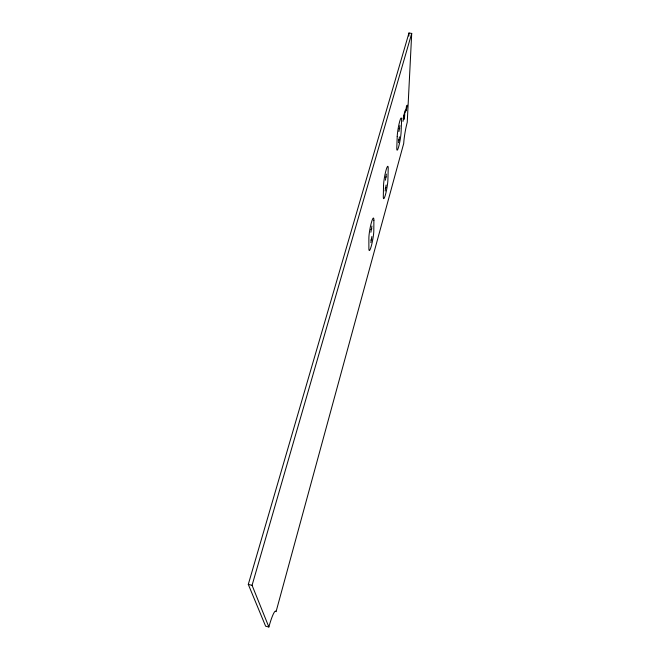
<?xml version="1.0" encoding="UTF-8"?>
<svg xmlns="http://www.w3.org/2000/svg" width="660" height="660" viewBox="0 0 660 660"><rect width="100%" height="100%" fill="white"/><g stroke="black" fill="none" stroke-linecap="round" stroke-linejoin="round"><path stroke-width="0.99" d="M403.879 118.363C403.912 124.204 406.238 104.263 403.004 121.382M408.837 36.069L408.977 33L411.708 33.421L407.236 122.331A14.99 1.609 -80.1 0 0 403.722 143.401L276.07 611.671A21.103 2.821 -76.2 0 0 268.867 627L265.625 626.2L248.292 584.397L408.977 33M406.238 108.702L406.329 106.821L407.253 105.163L406.131 110.855L406.23 108.842L405.166 112.687M370.887 232.295L371.893 226.066M370.862 242.632L371.852 236.519M385.382 180.205L386.38 174.1M385.135 191.004L386.116 185.006M398.921 131.563L399.902 125.59M398.475 142.742L399.448 136.868M404.902 110.847L403.194 118.734L404.786 113.322M268.867 627L252.071 585.313L411.708 33.421M370.87 240.083L371.844 239.085M370.895 229.663L371.885 228.715M385.192 188.339L386.05 187.688M385.448 177.457L386.314 176.863M398.582 139.978L399.333 139.631M399.028 128.716L399.787 128.436M248.292 584.397L252.071 585.313M373.882 220.258L373.808 230.736A11.137 1.394 -79.4 0 1 371.324 245.965A11.137 1.394 -79.4 0 1 368.882 248.531L368.874 238.219A11.335 1.444 -79.5 0 1 371.399 222.568A11.335 1.444 -79.5 0 1 373.882 220.258M383.534 185.575L383.311 196.358A10.824 1.295 -79.8 0 0 385.457 194.667A10.824 1.295 -79.8 0 0 387.907 179.751L388.204 168.828A11.014 1.337 -79.9 0 0 386.034 170.247A11.014 1.337 -79.9 0 0 383.534 185.575M397.221 136.447L396.8 147.617A10.56 1.204 -80.1 0 0 398.673 146.693A10.56 1.204 -80.1 0 0 401.099 132.074L401.577 120.796A10.741 1.237 -80.2 0 0 399.688 121.432A10.741 1.237 -80.2 0 0 397.221 136.447"/></g></svg>
